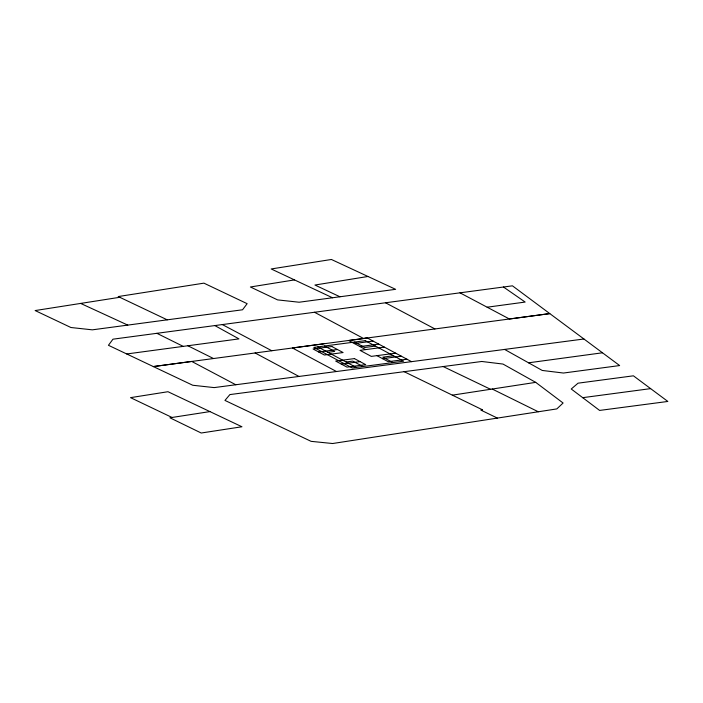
<?xml version="1.0" encoding="UTF-8"?>
<svg xmlns="http://www.w3.org/2000/svg" width="703" height="703" viewBox="0 0 703 703"><rect width="100%" height="100%" fill="white"/><g stroke="black" fill="none" stroke-linecap="round" stroke-linejoin="round"><path stroke-width="1.05" d="M367.959 276.481L314.944 285.031L339.944 296.771L395.622 289.328L331.412 259.477L271.191 268.959L332.501 297.764L339.944 296.771M294.487 279.908L250.409 286.982L277.571 299.891L299.118 302.228L332.501 297.764M119.765 297.29L35.15 310.559L70.915 327.51L92.33 329.839L242.553 309.777L247.148 303.678L203.923 283.151L118.227 296.552L167.235 319.839M209.925 411.589L169.933 417.793L201.207 433.013L241.937 426.765L167.982 391.712L130.538 397.643L172.05 417.468M497.381 418.092L332.616 443.523L311.077 441.343L224.96 400.42L229.89 394.585L481.792 361.474L503.005 364.066L535.704 382.362L563.094 403.012L556.829 408.909L497.381 418.092L480.878 410.086L482.504 409.831L404.128 371.676M452.354 395.156L535.704 382.362M487.153 307.202L525.167 302.062L503.471 287.017L112.972 339.18L108.438 345.296L192.736 385.253L214.16 387.599L583.938 338.995L619.651 365.56L563.446 373.038L542.241 370.446L504.605 349.426M528.542 362.81L602.489 352.783M126.751 353.969L238.967 338.89L214.846 325.577M323.96 343.776L153.307 366.579L191.752 361.447L235.777 384.752M503.471 287.017L512.443 285.822L583.938 338.995M582.717 397.67L599.606 410.429L667.85 401.448L633.412 375.815L578.042 383.179L571.24 389.005L582.717 397.67L650.618 388.627M367.432 338.055L348.67 340.524L365.63 349.593M354.321 343.547L373.082 341.087M318.705 351.992L337.466 349.532M359.98 346.57L378.732 344.11M327.958 352.317L334.69 351.43L324.558 346.008M375.411 346.078L364.708 347.484L354.576 342.062M384.383 347.133L359.998 350.34L371.298 356.386L395.684 353.187M346.061 361.992L352.774 361.114L362.906 366.535M393.495 355.762L382.784 357.168L392.915 362.599M341.315 364.092L360.068 361.632M382.581 358.671L401.343 356.21M406.993 359.233L388.232 361.702L376.931 355.648M80.66 303.424L127.77 325.111M443.145 366.544L490.553 389.295M492.232 389.04L538.287 411.765M156.883 333.319L183.211 346.377M187.842 345.753L213.51 358.53M459.982 292.826L509.42 318.995L549.799 313.6L363.574 338.486L314.505 312.264M385.499 302.773L434.937 328.942M222.315 324.566L271.771 350.744M411.519 361.658L367.3 337.985L292.422 347.976L336.482 371.518M317.826 346.887L356.201 367.414M255.11 352.976L298.977 376.448M365.279 340.656L313.854 347.414L352.194 367.941L403.627 361.193L365.279 340.656M331.816 346.5L313.055 348.969L324.364 355.015L343.117 352.555L331.816 346.5M354.417 358.6L335.665 361.07L346.966 367.115L365.727 364.655L354.417 358.6"/></g></svg>
